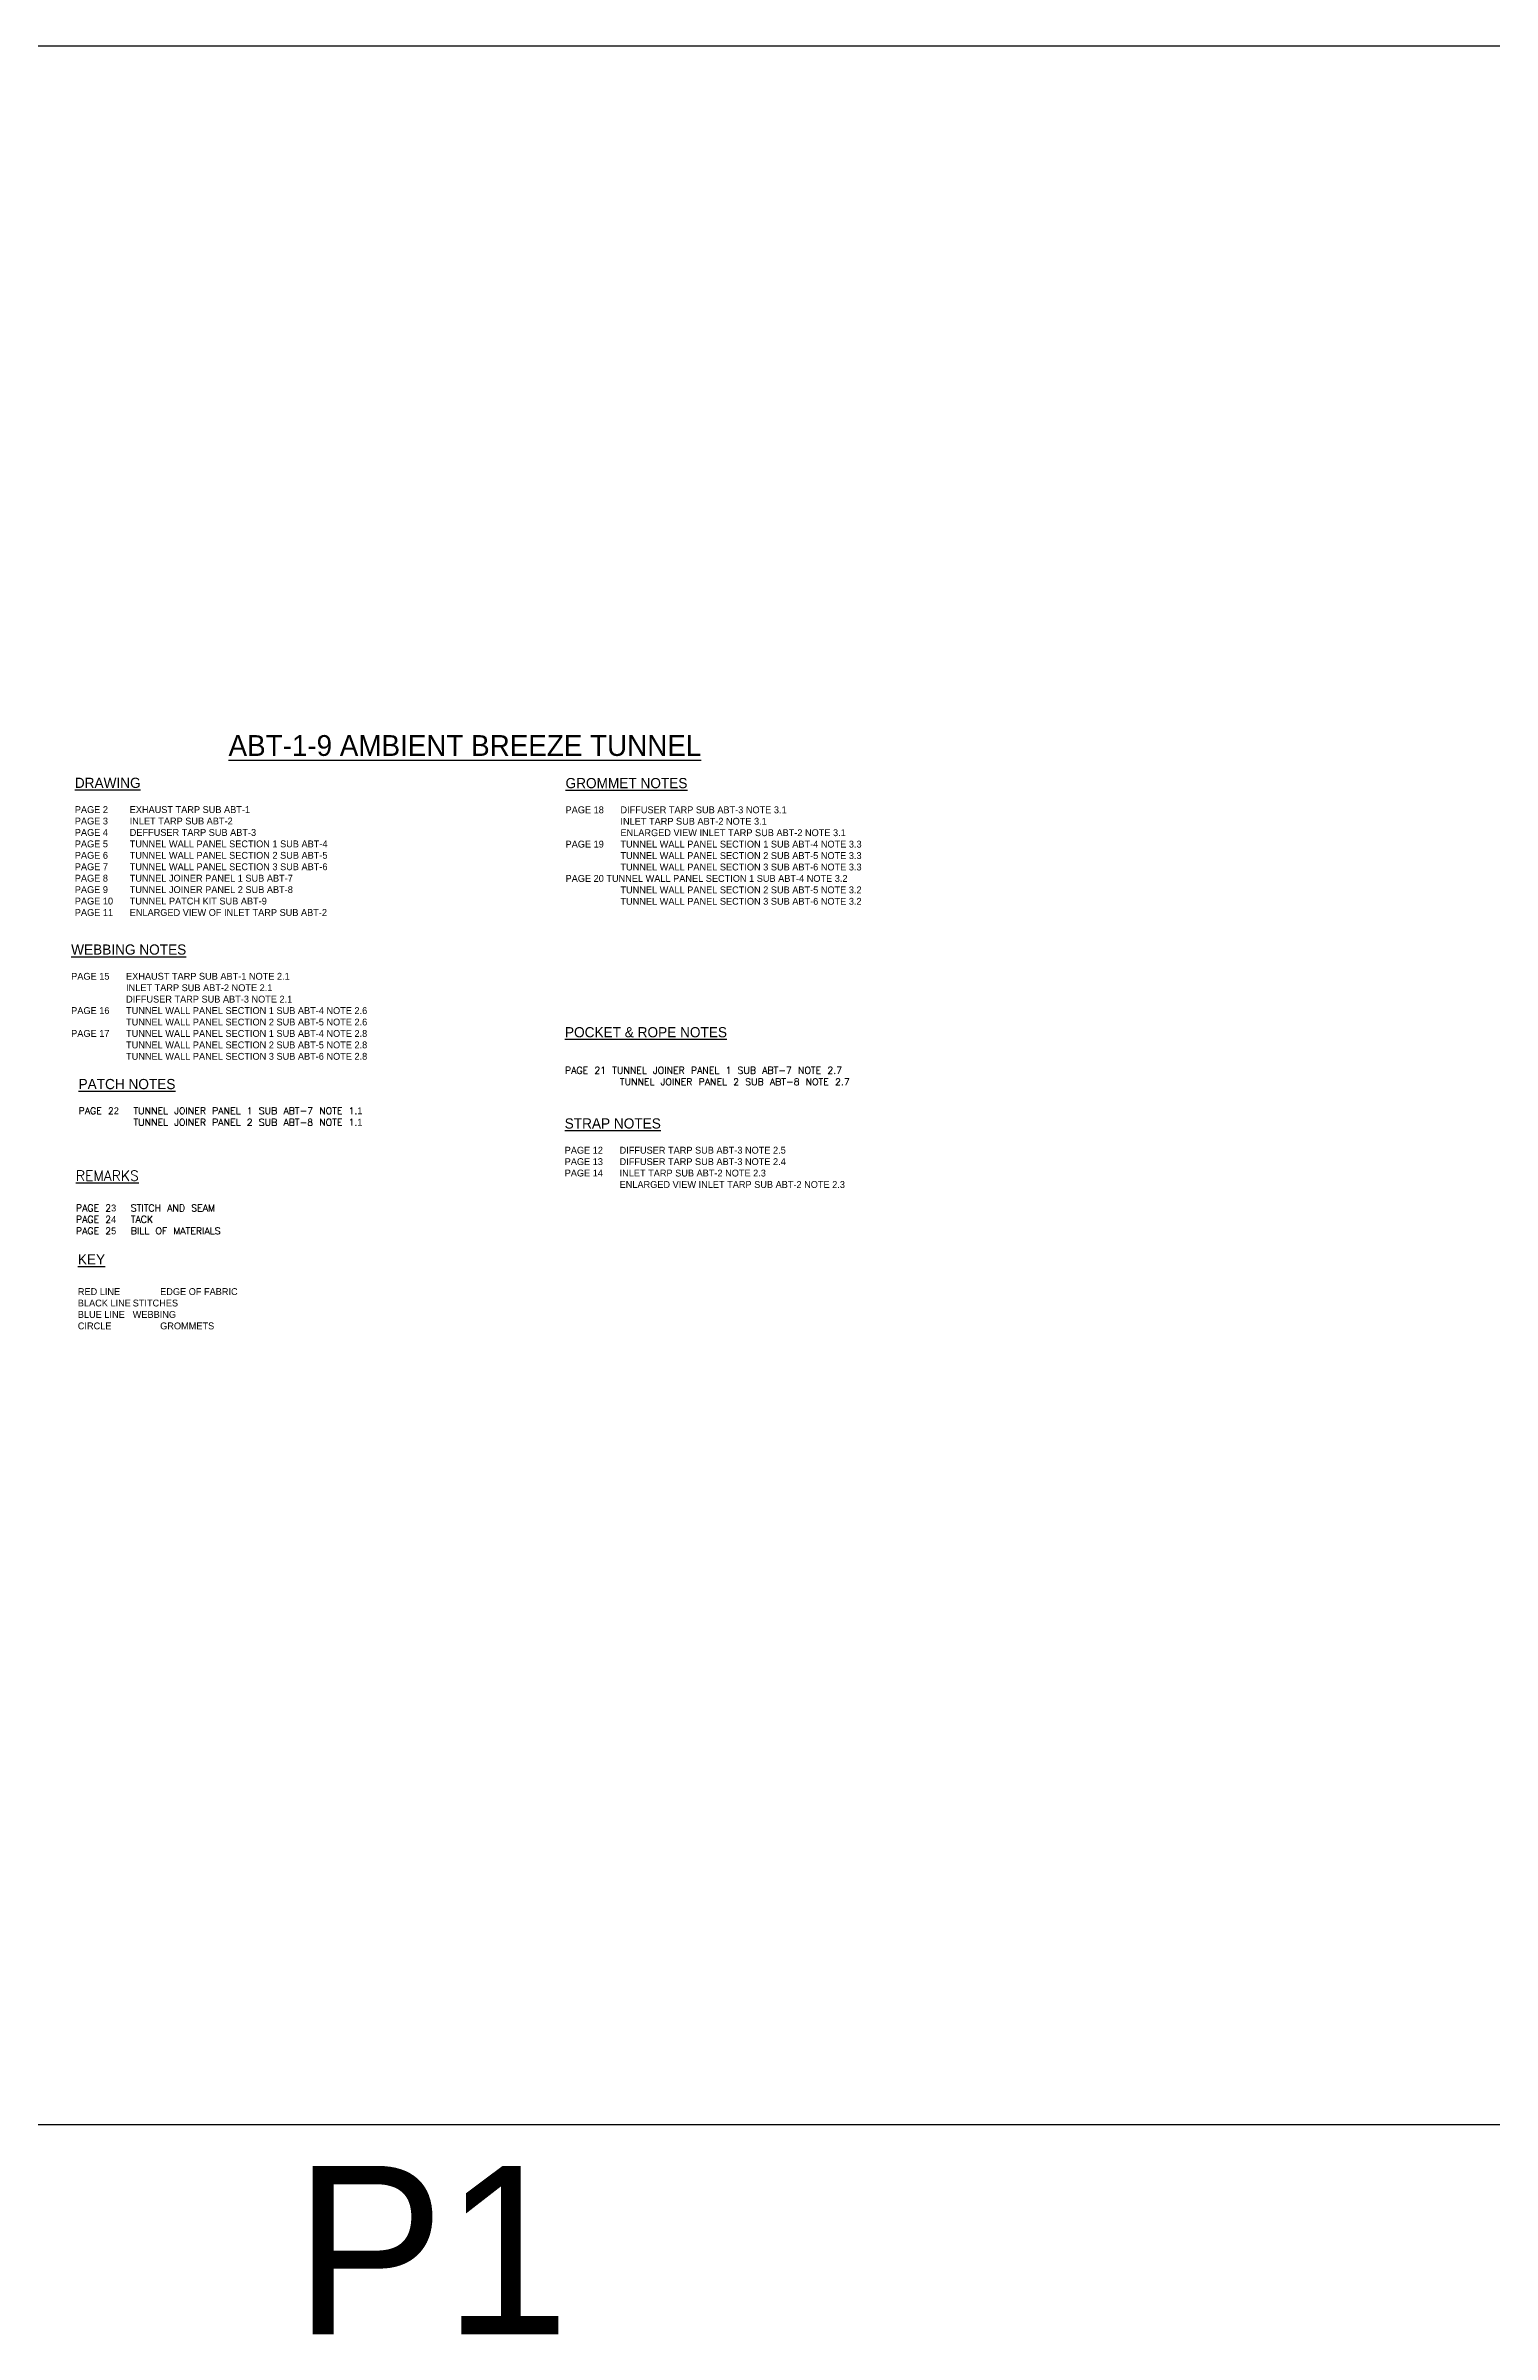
# Model space of a CAD drawing. Header units: inches. Extents: x 1631 to 16634, y 11819 to 13981.
# Drawn here: x 2160 to 2856, y 12880 to 13981 of the extents above; entities that cross this region are included whole.
import ezdxf

# ---------------------------------------------------------------- set-up
doc = ezdxf.new("R2010")
doc.units = ezdxf.units.IN
doc.header["$MEASUREMENT"] = 0
doc.layers.add('DIMENSION', color=7, linetype='Continuous')
doc.layers.add('TEXT', color=7, linetype='Continuous')

msp = doc.modelspace()

# ---------------------------------------------------------------- linework, layer by layer
at = {"layer": 'TEXT'}
for p, q in [((1633.76147, 13980.7397), (3133.76147, 13980.7397)), ((1633.76147, 12980.7397), (3133.76147, 12980.7397))]:
    msp.add_line(p, q, dxfattribs=at)

# ---------------------------------------------------------------- texts
at = {"layer": 'DIMENSION', "insert": (2247.81156, 13649.10298), "char_height": 2.5896572, "width": 325.0873952, "attachment_point": 1}
msp.add_mtext('{\\H3.862x;\\LABT-1-9 AMBIENT BREEZE TUNNEL}', dxfattribs=at)
at = {"layer": 'TEXT'}
msp.add_text('P1', height=80.977854, dxfattribs=at).set_placement((2279.34775, 12879.78681))
at = {"layer": 'TEXT', "char_height": 3.3, "width": 430.2783692, "attachment_point": 1}
for s, insert in [('{\\H1.485x;\\LDRAWING\\P}\\PPAGE 2^IEXHAUST TARP SUB ABT-1\\PPAGE 3^IINLET TARP SUB ABT-2\\PPAGE 4^IDEFFUSER TARP SUB ABT-3\\PPAGE 5^ITUNNEL WALL PANEL SECTION 1 SUB ABT-4\\PPAGE 6^ITUNNEL WALL PANEL SECTION 2 SUB ABT-5\\PPAGE 7^ITUNNEL WALL PANEL SECTION 3 SUB ABT-6\\PPAGE 8^ITUNNEL JOINER PANEL 1 SUB ABT-7\\PPAGE 9^ITUNNEL JOINER PANEL 2 SUB ABT-8\\PPAGE 10^ITUNNEL PATCH KIT SUB ABT-9\\PPAGE 11^IENLARGED VIEW OF INLET TARP SUB ABT-2', (2173.87267, 13628.59463)), ('{\\H1.485x;\\LGROMMET NOTES\\P}\\PPAGE 18^IDIFFUSER TARP SUB ABT-3 NOTE 3.1\\P^I^IINLET TARP SUB ABT-2 NOTE 3.1\\P^I^IENLARGED VIEW INLET TARP SUB ABT-2 NOTE 3.1\\PPAGE 19^ITUNNEL WALL PANEL SECTION 1 SUB ABT-4 NOTE 3.3\\P^I^ITUNNEL WALL PANEL SECTION 2 SUB ABT-5 NOTE 3.3\\P^I^ITUNNEL WALL PANEL SECTION 3 SUB ABT-6 NOTE 3.3\\PPAGE 20 TUNNEL WALL PANEL SECTION 1 SUB ABT-4 NOTE 3.2\\P^I^ITUNNEL WALL PANEL SECTION 2 SUB ABT-5 NOTE 3.2\\P^I^ITUNNEL WALL PANEL SECTION 3 SUB ABT-6 NOTE 3.2', (2409.90647, 13628.47634)), ('{\\H1.485x;\\LWEBBING NOTES\\P}\\PPAGE 15^IEXHAUST TARP SUB ABT-1 NOTE 2.1\\P^I^IINLET TARP SUB ABT-2 NOTE 2.1\\P^I^IDIFFUSER TARP SUB ABT-3 NOTE 2.1\\PPAGE 16^ITUNNEL WALL PANEL SECTION 1 SUB ABT-4 NOTE 2.6\\P^I^ITUNNEL WALL PANEL SECTION 2 SUB ABT-5 NOTE 2.6\\PPAGE 17^ITUNNEL WALL PANEL SECTION 1 SUB ABT-4 NOTE 2.8\\P^I^ITUNNEL WALL PANEL SECTION 2 SUB ABT-5 NOTE 2.8\\P^I^ITUNNEL WALL PANEL SECTION 3 SUB ABT-6 NOTE 2.8', (2172.12477, 13548.39772)), ('{\\H1.485x;\\LPOCKET & ROPE NOTES\\P}\\P{\\Ftxt.shx|c1;\\PPAGE 21 TUNNEL JOINER PANEL 1 SUB ABT-7 NOTE 2.7\\P^I^ITUNNEL JOINER PANEL 2 SUB ABT-8 NOTE 2.7}', (2409.62716, 13508.63004)), ('{\\H1.485x;\\LPATCH NOTES\\P}\\P{\\Ftxt.shx|c1;PAGE 2}2{\\Ftxt.shx|c1;^ITUNNEL JOINER PANEL 1 SUB ABT-7 NOTE 1.}1{\\Ftxt.shx|c1;\\P^I^ITUNNEL JOINER PANEL 2 SUB ABT-8 NOTE 1.}1', (2175.66524, 13483.68512)), ('{\\H1.485x;\\LSTRAP NOTES\\P}\\PPAGE 12^IDIFFUSER TARP SUB ABT-3 NOTE 2.5\\PPAGE 13^IDIFFUSER TARP SUB ABT-3 NOTE 2.4\\PPAGE 14^IINLET TARP SUB ABT-2 NOTE 2.3\\P^I^IENLARGED VIEW INLET TARP SUB ABT-2 NOTE 2.3', (2409.49115, 13464.73622)), ('{\\Ftxt.shx|c1;\\H1.485x;\\LREMARKS\\P\\l\\P\\H0.6734x;PAGE 2}3{\\Ftxt.shx|c1;^ISTITCH AND SEAM\\PPAGE 2}4{\\Ftxt.shx|c1;^ITACK\\PPAGE 2}5{\\Ftxt.shx|c1;^IBILL OF MATERIALS}', (2174.38559, 13439.59671)), ('{\\H1.485x;\\LKEY\\P\\P}RED LINE^I^IEDGE OF FABRIC\\PBLACK LINE^ISTITCHES\\PBLUE LINE^IWEBBING\\PCIRCLE^I^IGROMMETS', (2175.32302, 13399.37507))]:
    msp.add_mtext(s, dxfattribs=dict(at, insert=insert))

doc.saveas('drawing.dxf')
